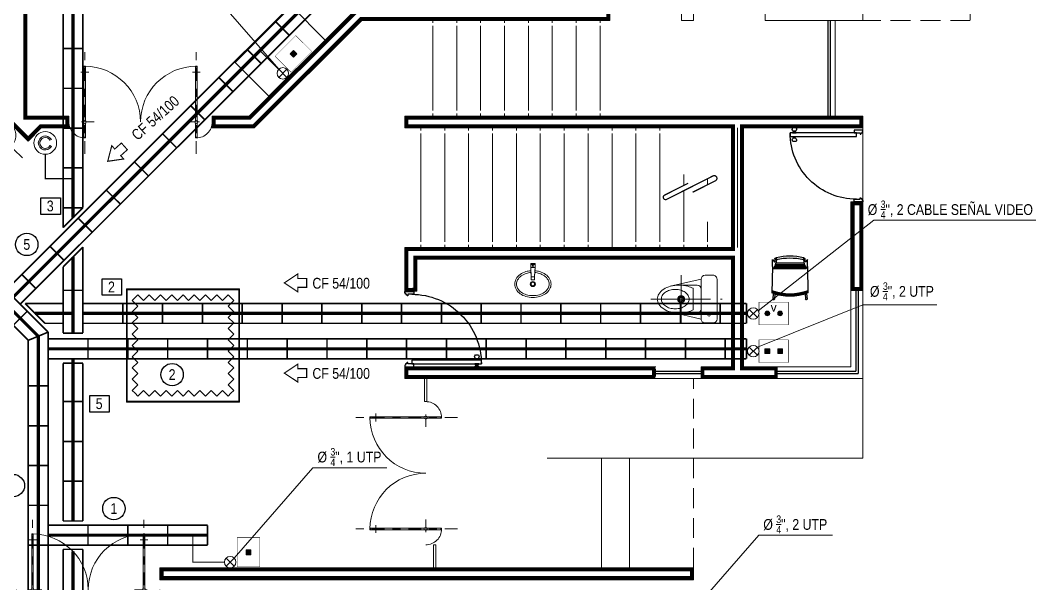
# Model space of a CAD drawing. Header units: millimetres. Extents: x 0 to 99.3, y 0 to 70.2.
# Drawn here: x 24.85 to 37.6, y 27.04 to 34.11 of the extents above; entities that cross this region are included whole.
import ezdxf

# ---------------------------------------------------------------- set-up
doc = ezdxf.new("R2010")
doc.units = ezdxf.units.MM
for name, pattern in [('CENTER', [50.800000000000004, 31.75, -6.35, 6.35, -6.35]), ('CENTER2', [1.125, 0.75, -0.125, 0.125, -0.125]), ('DASHED', [0.75, 0.5, -0.25]), ('DOT2', [0.125, 0, -0.125]), ('HIDDEN', [0.375, 0.25, -0.125])]:
    doc.linetypes.add(name, pattern=pattern)
for name, color, linetype, lineweight in [('ARQUITECTÓNICO', 152, 'Continuous', 0), ('CRISTAL', 4, 'Continuous', 0), ('INST. VOZ Y DATOS', 40, 'Continuous', 0), ('Mobiliario', 25, 'Continuous', 20), ('muebles sanitarios', 84, 'Continuous', 0), ('TEXTOS INST. VOZ Y DATOS', 1, 'Continuous', 0)]:
    doc.layers.add(name, color=color, linetype=linetype, lineweight=lineweight)
for name, color, linetype in [('Muebles', 2, 'Continuous'), ('PUERTAS', 2, 'Continuous'), ('VENTANAS', 3, 'Continuous')]:
    doc.layers.add(name, color=color, linetype=linetype)
doc.styles.add('50', font='arial.ttf', dxfattribs={"height": 0.11})
doc.styles.add('75', font='ARIALN.TTF', dxfattribs={"height": 0.135})

# ---------------------------------------------------------------- blocks, each defined once
blk = doc.blocks.new('gjyti67')
at = {"layer": 'CRISTAL', "color": 8, "linetype": 'CENTER', "ltscale": 0.005}
for p, q in [((148.5714965731248, -45.53365660303581), (148.5714965731237, -45.77141010678614)), ((148.1714967661447, -45.65253335490895), (149.4714963801038, -45.65253335491551))]:
    blk.add_line(p, q, dxfattribs=at)
at = {"layer": 'CRISTAL', "color": 8}
blk.add_line((149.19806077406, -45.60373837810869), (149.1980607740595, -45.70132833171955), dxfattribs=at)
at = {"layer": 'CRISTAL'}
for p, q in [((148.3714965731243, -45.64253336456098), (148.5554860891221, -45.64253336456191)), ((148.3714965731242, -45.66253334525896), (148.555486089122, -45.66253334525985)), ((148.3814965634732, -45.66253334525901), (148.3814965634733, -45.64253336456103)), ((148.5875070571265, -45.64253336456206), (149.2714965731243, -45.64253336456549)), ((148.5875070571264, -45.66253334526002), (149.2714965731242, -45.66253334526348)), ((149.2614965827752, -45.66253334526343), (149.2614965827753, -45.64253336456547))]:
    blk.add_line(p, q, dxfattribs=at)
for points in [[(148.3714965731242, -45.66253334525896), (148.3814965634732, -45.66253334525901), (148.3814965634733, -45.64253336456103), (148.3714965731243, -45.64253336456098)], [(149.2714965731242, -45.66253334526348), (149.2614965827752, -45.66253334526343), (149.2614965827753, -45.64253336456547), (149.2714965731243, -45.64253336456549)]]:
    blk.add_lwpolyline(points, close=True, dxfattribs=at)
blk.add_circle((148.5714965731243, -45.65253335491096), 0.01887684838537466, dxfattribs=at)
for radius, start, end in [(0.6999999999999894, 359.9999999997126, 89.99999999971014), (0.1999999999999953, 179.9999999997126, 269.9999999997134)]:
    blk.add_arc((148.5714965731243, -45.65253335491096), radius, start, end, dxfattribs=at)
blk = doc.blocks.new('jihgouhghg')
at = {"layer": 'PUERTAS'}
for p, q in [((444.5437109651822, 22.01627676881196), (444.4912109651823, 22.01627677439024)), ((444.4912109647838, 22.01252677439015), (444.4912109651823, 22.01627677439024)), ((444.5378930142056, 22.08241890147349), (444.4970289302141, 22.0824189058153)), ((444.535481480385, 22.03646769694399), (444.49944045427, 22.03646770077341)), ((444.5324629710963, 22.02377677000709), (444.502458960862, 22.02377677319498)), ((444.5043417658583, 22.0364677002525), (444.5043417645099, 22.02377677299501)), ((444.5305801687967, 22.03646769746479), (444.5305801674483, 22.02377677020718)), ((444.4912109594713, 21.9625267743902), (444.4912109590729, 21.95877677439012)), ((444.5437109590729, 21.95877676881207), (444.4912109590729, 21.95877677439012)), ((444.5378929940409, 21.89263463738689), (444.4970289100495, 21.89263464172859)), ((444.535481469985, 21.93858584242878), (444.4994404438701, 21.93858584625809)), ((444.5324629633932, 21.9512767700071), (444.5024589531588, 21.9512767731951)), ((444.5043417554584, 21.93858584573741), (444.5043417568068, 21.9512767729949)), ((444.5305801583968, 21.93858584294958), (444.5305801597451, 21.95127677020719))]:
    blk.add_line(p, q, dxfattribs=at)
for points in [[(445.4537567890991, 22.87882240439126), (445.4537567901616, 22.88882240439125), (445.4637567901616, 22.88882240332873), (445.4637567919522, 22.90567453719291), (445.4737567919522, 22.9056745361305), (445.4737567940772, 22.92567453613049), (445.3537567940772, 22.92567454888047), (445.3537567901617, 22.88882241501619), (445.4337567901616, 22.88882240651617), (445.4337567880366, 22.8688224065163), (445.4437567880366, 22.86882240545367, -0.414213562373095)], [(445.4537566928053, 21.97252667211967), (445.4537566917428, 21.96252667211968), (445.4637566917428, 21.96252667105716), (445.4637566899523, 21.94567453719299), (445.4737566899523, 21.94567453613047), (445.4737566878273, 21.92567453613049), (445.3537566878273, 21.92567454888047), (445.3537566917428, 21.96252668274462), (445.4337566917428, 21.96252667424471), (445.4337566938677, 21.9825266742447), (445.4437566938677, 21.98252667318218, 0.414213562373095)]]:
    blk.add_lwpolyline(points, format="xyb", close=True, dxfattribs=at)
for points in [[(445.3837566917427, 21.96252667955719), (444.4574609594713, 21.96252677797611), (444.4574609647839, 22.01252677797606), (445.3837566970553, 22.01252667955725)], [(444.4912109651823, 22.01627677439024), (444.4912109647838, 22.01252677439015), (444.5437109647838, 22.01252676881199), (444.5437109651822, 22.01627676881196)], [(444.4912109590729, 21.95877677439012), (444.4912109594713, 21.9625267743902), (444.5437109594714, 21.96252676881204), (444.5437109590729, 21.95877676881207)]]:
    blk.add_lwpolyline(points, close=True, dxfattribs=at)
for centre, radius, start, end in [((445.3837566917427, 21.96252667955719), 0.9262957322715071, 89.99999391231616, 179.9999939123276), ((444.5174609698759, 22.06045230035932), 0.02999999999999785, 132.927155923717, 233.081109236784), ((444.5174609698759, 22.06045230035932), 0.02999999999999785, 306.9188785878738, 47.07283190093926), ((444.5174609543792, 21.91460124284288), 0.02999999999999785, 126.9188785878738, 227.0728319009392), ((444.5174609543792, 21.91460124284288), 0.02999999999999785, 312.927155923717, 53.08110923678399)]:
    blk.add_arc(centre, radius, start, end, dxfattribs=at)
for centre, major_axis, ratio, start_param, end_param in [((444.4912109659791, 22.02377677439017), (-0.0112479948828348, 1.195243639049787e-09), 0.666785509602156, 1.570796326803308, 3.14159265360552), ((444.5437109582761, 21.95127676881202), (-0.0112479948828348, 1.195049080496987e-09), 0.6667855096117629, 4.712388980381568, 6.283185307169372)]:
    blk.add_ellipse(centre, major_axis=major_axis, ratio=ratio, start_param=start_param, end_param=end_param, dxfattribs=at)
at = {"layer": 'PUERTAS', "extrusion": (0, 0, -1)}
for centre, major_axis, ratio, start_param, end_param in [((444.5437109659791, 22.02377676881201), (-0.0112479948828348, 1.195206684820904e-09), 0.6667855096117629, 4.712388980378469, 6.283185307154379), ((444.491210958276, 21.95127677439007), (-0.01124799488280779, 1.195174250717011e-09), 0.6667855096133642, 1.570796326788197, 3.141592653568909)]:
    blk.add_ellipse(centre, major_axis=major_axis, ratio=ratio, start_param=start_param, end_param=end_param, dxfattribs=at)
blk = doc.blocks.new('FRRGT')
at = {"layer": 'Muebles'}
for p, q in [((1952.040634336983, 1387.544310144189), (1951.996930152476, 1387.594291158003)), ((1952.059105914466, 1387.553530449315), (1952.011966939421, 1387.607439560984)), ((1952.304800554011, 1387.322754465865), (1952.074218306561, 1387.560525058963)), ((1951.761979291568, 1387.256403826417), (1951.708070179899, 1387.303542801462)), ((1951.771199596694, 1387.2748754039), (1951.72121858288, 1387.318579588407)), ((1951.988200775605, 1387.037851355088), (1952.277658385795, 1387.327308965278)), ((1951.992092380674, 1387.03617960696), (1952.279330133922, 1387.323417360209)), ((1951.99877737373, 1387.034704371597), (1952.280805369286, 1387.316732367153)), ((1952.006418302228, 1387.032145014081), (1952.283364726802, 1387.309091438655)), ((1952.015351760312, 1387.028838130517), (1952.286671610366, 1387.300157980572)), ((1952.026173864751, 1387.024359807897), (1952.291149932986, 1387.289335876132)), ((1952.037998567241, 1387.01884402377), (1952.296665717113, 1387.277511173642)), ((1952.057753793317, 1387.008056792711), (1952.307452948172, 1387.257755947566)), ((1952.351212333215, 1387.23175470824), (1952.328198674206, 1387.254768367249)), ((1951.992755275018, 1387.010709186872), (1951.75498468192, 1387.241291434322)), ((1952.083755032643, 1386.964297407668), (1952.060741373634, 1386.987311066677))]:
    blk.add_line(p, q, dxfattribs=at)
for points in [[(1952.366458710512, 1387.261107343887), (1952.323327518311, 1387.265143220713), (1952.351239666395, 1387.205694405585), (1952.332638219064, 1387.22228756971, -0.1067697996425078), (1952.277658385795, 1387.327308965278), (1952.304800554011, 1387.322754465865)], [(1952.054402396996, 1386.94905103037), (1952.050366520169, 1386.992182222572), (1952.109815335298, 1386.964270074488), (1952.093222171173, 1386.982871521819, 0.1067697996425078), (1951.988200775605, 1387.037851355088), (1951.992755275018, 1387.010709186872)]]:
    blk.add_lwpolyline(points, format="xyb", close=True, dxfattribs=at)
for centre, radius, start, end in [((1952.332202568238, 1386.983307172645), 0.6322470779360132, 114.0819847990702, 155.9180152009297), ((1952.332202568238, 1386.983307172645), 0.6289895526653402, 113.9888670000823, 156.0111329999177), ((1952.332202568238, 1386.983307172645), 0.6244176785367329, 113.8564570242932, 156.1435429757068), ((1952.332202568238, 1386.983307172645), 0.6177394361960272, 113.6593398590137, 156.3406601409863), ((1952.332202568238, 1386.983307172645), 0.6056444374644957, 113.2906866780916, 156.7093133219084), ((1952.004448545948, 1387.600865359494), 0.0099873102302405, 41.16695958725601, 221.166959587256), ((1951.714644381389, 1387.311061194935), 0.0099873102302405, 48.83304041275259, 228.833040412744), ((1951.658939883882, 1387.656569857001), 0.8010384689305805, 302.7964797457443, 327.2035202542557), ((1951.693206209938, 1387.622303530945), 0.7788268056189598, 302.3384069820636, 327.6615930179364), ((1952.344150238425, 1387.224692613451), 0.0099873102302405, 209.5287545503254, 247.0030127580904), ((1952.344150238425, 1387.224692613451), 0.0099873102302405, 285.6007738618679, 45), ((1952.090817127432, 1386.971359502458), 0.0099873102302405, 225, 344.3992261381322), ((1952.090817127432, 1386.971359502458), 0.0099873102302405, 22.99698724190974, 60.47124544967456)]:
    blk.add_arc(centre, radius, start, end, dxfattribs=at)
blk = doc.blocks.new('vgff')
at = {"layer": 'muebles sanitarios', "linetype": 'CENTER2'}
for p, q in [((2.504083323336609, 1.164003325449642), (2.505384271350579, 2.061372499862188)), ((2.804657998678856, 1.545439868903586), (2.20465879246893, 1.54641585434706))]:
    blk.add_line(p, q, dxfattribs=at)
at = {"layer": 'muebles sanitarios'}
for p, q in [((2.20514678519072, 1.846415457451926), (2.205309449431223, 1.946415325153424)), ((2.255390715402434, 1.996333926884319), (2.75539005391062, 1.99552060568152)), ((2.80530865564128, 1.945439339710148), (2.805145991400455, 1.84543947200865)), ((2.755064725429651, 1.795520870277983), (2.255065386921466, 1.796334191480796)), ((2.255065386921466, 1.796334191480796), (2.343624962281663, 1.409780620088753)), ((2.630583365541423, 1.795723357204636), (2.379546746809403, 1.796131704554426)), ((2.755064725429651, 1.795520870277983), (2.665248051521228, 1.409257453640606)), ((2.329099486296936, 1.52121340049537), (2.329465480838284, 1.74621310282393)), ((2.640423298301233, 1.695707218832922), (2.369381485568312, 1.696148107522617)), ((2.680135972730739, 1.520642388904704), (2.680501967272122, 1.745642091233549))]:
    blk.add_line(p, q, dxfattribs=at)
blk.add_lwpolyline([(2.369381485568312, 1.696148107522617, 0.05866727188610681), (2.343539756680062, 1.630935374286736, 0.06470464306024211), (2.329099486296936, 1.52121340049537, 0.06470464306022611), (2.34318272390448, 1.411445029094381, 0.07755788278331968), (2.380191281797181, 1.32667567021744, 0.1071739057695346), (2.441648122841066, 1.264548743906559, 0.1449170826805478), (2.504170402852242, 1.245928258520308, 0.1449170826805557), (2.566752929661789, 1.264345242853423, 0.107173905769549), (2.628411561798671, 1.32627190404979, 0.07755788278331982), (2.66569570234741, 1.410920415113054, 0.06470464306022611), (2.680135972730739, 1.520642388904704, 0.06470464306022611), (2.666052735122953, 1.630410760305438, 0.05866727188609464), (2.640423298301233, 1.695707218832922, 0.1071739057695346)], format="xyb", dxfattribs=at)
blk.add_lwpolyline([(2.504821059814414, 1.645927729326957, 0.1345872625567458), (2.460486283213697, 1.633851285738658, 0.1068562226486092), (2.41827793276196, 1.594812123130012, 0.0822193353434656), (2.392216022430386, 1.540501276393528, 0.07054530609723694), (2.382263844421232, 1.471126854832065, 0.07054530609722039), (2.391990275310885, 1.401720423168697, 0.08221933534344), (2.417875359305427, 1.347325077136333, 0.1068562226486059), (2.459956481046724, 1.308148805516211, 0.1345872625567666), (2.504251734972392, 1.295928192371321, 0.1345872625567458), (2.548586511573156, 1.308004635959577, 0.106856222648564), (2.59079486202485, 1.347043798568436, 0.08221933534341383), (2.616856772356623, 1.401354645304721, 0.07054530609721323), (2.626808950365739, 1.470729066866227, 0.07054530609721173), (2.617082519476241, 1.54013549852975, 0.08221933534343843), (2.591197435481579, 1.594530844561916, 0.1068562226485883), (2.549116313740164, 1.633707116181839, 0.1345872625567354)], format="xyb", close=True, dxfattribs=at)
for centre, radius in [((2.305227985012781, 1.896252727062262), 0.015), ((2.504658395573909, 1.545927861625458), 0.045), ((2.504658395573909, 1.545927861625458), 0.035), ((2.504658395573909, 1.545927861625458), 0.025)]:
    blk.add_circle(centre, radius, dxfattribs=at)
for centre, radius, start, end in [((2.255309383282285, 1.946333993033306), 0.05000000000000258, 89.90680021426377, 179.9068002142637), ((2.755308721790588, 1.945520671830536), 0.04999999999999904, 359.9068002142614, 89.90680021426377), ((2.255146719041495, 1.846334125331765), 0.04999999999999193, 179.9068002142613, 269.9068002142638), ((2.379465414689054, 1.746131770703613), 0.05, 89.90680021426377, 179.9068002142637), ((2.630502033421273, 1.745723423353624), 0.05, 359.9068002142638, 89.90680021426377), ((2.755146057549684, 1.845520804128967), 0.05000000000000258, 269.9068002142638, 359.9068002142638)]:
    blk.add_arc(centre, radius, start, end, dxfattribs=at)
blk = doc.blocks.new('ooovvalin')
at = {"layer": 'muebles sanitarios'}
blk.add_line((1440.404505563858, 397.4441547915383), (1440.404505563858, 397.4596162915389), dxfattribs=at)
for points in [[(1440.404505563859, 397.5367710822085, -0.04979963021812207), (1440.343780672868, 397.5482375121043, -0.08305674396602929), (1440.273114709468, 397.5825369433982, -0.1067150065542523), (1440.220799890882, 397.6397669191431, -0.1327552451437295), (1440.2033667245, 397.704268796357, -0.132755245143432), (1440.22079989089, 397.7687706735684, -0.1067150065542174), (1440.273114709477, 397.8260006493074, -0.08305674396632307), (1440.343780672889, 397.8603000805908, -0.07165865881009945), (1440.43156318888, 397.8729457704706, -0.0716586588102088), (1440.519345704869, 397.8603000805855, -0.0830567439660294), (1440.590011668274, 397.8260006492922, -0.1067150065541879), (1440.642326486855, 397.7687706735447, -0.1327552451437294), (1440.659759653238, 397.7042687963297, -0.1327552451434321), (1440.642326486849, 397.6397669191182, -0.1067150065542172), (1440.590011668259, 397.5825369433788, -0.08305674396632329), (1440.519345704847, 397.5482375120942, -0.04987349809387642), (1440.458529495535, 397.5367631207138)], [(1440.406754317815, 397.5593988656961, -0.05003574745448713), (1440.350198481856, 397.5700504815042, -0.08305674396602929), (1440.286281761903, 397.6010740045556, -0.1067150065542523), (1440.24044167259, 397.651220927943, -0.1327552451437295), (1440.226104224501, 397.7042687963556, -0.1327552451439167), (1440.240441672593, 397.7573166647663, -0.1067150065542174), (1440.286281761914, 397.807463588148, -0.08305674396632307), (1440.350198481875, 397.8384871111908, -0.07165865881009945), (1440.431563188878, 397.8502082704707, -0.0716586588102088), (1440.51292789588, 397.8384871111847, -0.0830567439660294), (1440.576844615836, 397.8074635881327, -0.1067150065546346), (1440.622684705148, 397.7573166647452, -0.1327552451437294), (1440.637022153239, 397.7042687963306, -0.1327552451439168), (1440.622684705144, 397.6512209279215, -0.1067150065542172), (1440.576844615824, 397.6010740045395, -0.08305674396632329), (1440.512927895862, 397.5700504814947, -0.05003466895752321), (1440.456373295767, 397.5593989724547)]]:
    blk.add_lwpolyline(points, format="xyb", dxfattribs=at)
for points in [[(1440.450898625063, 397.6141028736011), (1440.450898625066, 397.6528399521572), (1440.41223533172, 397.6528399521629), (1440.412236313869, 397.614231291535), (1440.404505563861, 397.5369237915361), (1440.404505563858, 397.4441547915383), (1440.458620813858, 397.444154791529), (1440.404505563858, 397.4441547915383), (1440.458620813858, 397.444154791529), (1440.458620813859, 397.4982700415356), (1440.458526886099, 397.537863069186), (1440.450898625063, 397.6142312915343)], [(1440.450898625063, 397.6142312915343), (1440.41223631387, 397.6142312915366), (1440.404505563858, 397.498270041535), (1440.458620813859, 397.4982700415356), (1440.450898625063, 397.6141028736011)], [(1440.404505563858, 397.4596162915389), (1440.458620813858, 397.4596162915316)]]:
    blk.add_lwpolyline(points, dxfattribs=at)
for centre, radius in [((1440.431563188871, 397.704268796344), 0.0316730776955654), ((1440.431563188871, 397.704268796344), 0.02269066837607839), ((1440.431563188856, 397.4750777915322), 0.006683690896405838), ((1440.431563188856, 397.4750777915322), 0.00401743810655508)]:
    blk.add_circle(centre, radius, dxfattribs=at)

msp = doc.modelspace()

# ---------------------------------------------------------------- hatches: boundary and pattern name
at = {"layer": 'INST. VOZ Y DATOS'}
for points in [[(28.23653211965711, 33.69251219080274), (28.27917138066505, 33.64987292979458), (28.32181064167298, 33.69251219080252), (28.27917138066505, 33.73515145181068)], [(34.19804306554715, 29.98703438289544), (34.19804306554715, 29.92673336168832), (34.25834408675428, 29.92673336168832), (34.25834408675428, 29.98703438289544)], [(34.41908745446699, 29.98703438289544), (34.41908745446699, 29.92673336168832), (34.35878643325987, 29.92673336168832), (34.35878643325987, 29.98703438289544)], [(27.68480271765975, 27.4602421431191), (27.74510373886687, 27.4602421431191), (27.74510373886687, 27.39994112191198), (27.68480271765975, 27.39994112191198)]]:
    msp.add_hatch(color=256, dxfattribs=at).paths.add_polyline_path(points)
h = msp.add_hatch(color=104, dxfattribs=at)
edge = h.paths.add_edge_path()
edge.add_line((25.23956798298332, 32.52977856175426), (25.22224747490782, 32.53977856175402))
edge.add_arc((25.16356486896802, 32.57365898009016), 0.06776083667220231, 29.999999999870397, 329.9999999999631, ccw=False)
edge.add_line((25.22224747490782, 32.60753939842607), (25.23956798298332, 32.61753939842583))
edge.add_arc((25.16356486896848, 32.57365898009016), 0.08776083667141281, 29.99999999997642, 329.999999999895)
h = msp.add_hatch(color=20, dxfattribs=at)
edge = h.paths.add_edge_path()
edge.add_arc((34.22819357556864, 30.43190959534513), 0.03015051071997732, 0, 360)
h = msp.add_hatch(color=20, dxfattribs=at)
edge = h.paths.add_edge_path()
edge.add_arc((34.3889369444455, 30.43190959534513), 0.03015051071997732, 0, 360)

# ---------------------------------------------------------------- linework, layer by layer
at = {"layer": 'ARQUITECTÓNICO'}
for p, q in [((33.92856060833992, 32.91201509549319), (29.67856060784243, 32.91201974882438)), ((29.67856060784243, 32.91201974882438), (29.67856060784243, 32.76201974882429)), ((29.67856060784243, 32.76201974882429), (33.77856060833938, 32.76201974882429)), ((33.77856060833938, 32.76201974882429), (33.77856060833938, 31.41201974882438)), ((33.77870491752356, 32.76201318298149), (33.77870491752356, 31.26203059871796)), ((33.85370491752383, 32.76201318298149), (33.85370491752383, 31.26203059871796)), ((35.42864477171042, 31.8331947229517), (35.27855507046979, 31.83319472295193)), ((35.27850813209989, 31.66201860792808), (35.27850813209943, 31.46201860792803)), ((35.42858908730022, 31.46201860792826), (35.42859783334052, 31.66201860792808)), ((33.77870491752356, 31.26203059871796), (29.67856060883742, 31.26203059871796)), ((30.27870491752356, 31.11202403287507), (33.77869048754474, 31.11202403287507)), ((33.77869048754474, 31.11202403287507), (33.77856060833938, 29.76202403287493)), ((35.27856060833938, 30.71865074868128), (35.42860905562839, 30.71864418703262))]:
    msp.add_line(p, q, dxfattribs=at)
for points in [[(24.22704208369532, 33.31808576600315), (24.94777221067534, 32.59735563902291), (25.11243632047763, 32.76201974882497), (25.4594322132848, 32.76201974882315), (25.4594322132848, 32.91201974882324), (24.93310810087314, 32.91201974882324), (24.93310810087269, 39.98101364980039), (25.33310810087323, 39.98101364980039), (25.33310810087323, 40.13101364980025), (24.93310810087269, 40.13101364980048), (24.93310810087269, 43.27015942227126), (26.57856061605298, 43.27015942227126), (26.57856061605298, 43.42015942227135), (24.19403166909115, 43.42015942227135)], [(29.67856060784243, 34.26201965224868), (29.67856061605244, 39.98101364979971), (29.2785606160528, 39.98101364979971), (29.2785606160528, 40.13101364980025), (29.2785606160528, 40.13101364980025), (29.8285606122522, 40.13101364980025), (29.82856060976292, 37.74403991406325), (30.25363279431213, 37.74403991406325), (30.25363279431213, 37.59403991406339), (29.8285606096083, 37.59403991406339), (29.82856060784206, 34.26201965537939), (32.2527901210774, 34.26201965207952), (32.2527901210774, 34.11201965207965), (29.82856060784206, 34.11201965224859), (29.67856060784152, 34.11201965224859), (29.13575622912049, 34.11201965224859), (27.78575632569618, 32.76201974882451), (27.25943221328498, 32.76201974882429), (27.25943221328498, 32.91201974882438), (27.72362429134, 32.91201974882438), (29.07362419476476, 34.26201965224868), (29.67856060784243, 34.26201965224868)], [(30.02870529359416, 34.04405382068035), (30.02870393702824, 32.97998467042066)], [(30.02870538024308, 34.11201965224859), (30.02870534204203, 34.08205535060597)], [(30.3287052935907, 34.0440507608198), (30.32870393703206, 32.97998773028144)], [(30.32870538024281, 34.11201965224859), (30.32870534204221, 34.08205535060597)], [(30.62870529358634, 34.04404770095903), (30.62870393703588, 32.97999079014221)], [(30.62870538024299, 34.11201965224859), (30.62870534204194, 34.08205535060597)], [(30.92870529358288, 34.04404464109825), (30.9287039370397, 32.97999385000298)], [(30.92870538024317, 34.11201965224859), (30.92870534204212, 34.08205535060597)], [(31.22870529357897, 34.04404158123748), (31.22870393704352, 32.97999690986376)], [(31.22870538024335, 34.11201965224859), (31.22870534204185, 34.08205535060597)], [(31.52870529357506, 34.04403852137671), (31.52870393704779, 32.97999996972453)], [(31.52870538024308, 34.11201965224859), (31.52870534204203, 34.08205535060597)], [(31.82870529357069, 34.04403546151593), (31.82870393705207, 32.9800030295853)], [(31.82870538024281, 34.11201965224859), (31.82870534204221, 34.08205535060597)], [(32.12870529356724, 34.04403240165539), (32.12870393705589, 32.98000608944585)], [(32.12870538024299, 34.11201965224859), (32.12870534204239, 34.08205535060597)], [(35.07856060833956, 34.11201965224882), (35.07856060833956, 32.91201318298158)], [(30.02870388858037, 32.94198314050914), (30.02870385037977, 32.91201883886652)], [(30.32870388858055, 32.94198314050914), (30.32870385037995, 32.91201883886652)], [(30.62870388858073, 32.94198314050914), (30.62870385037968, 32.91201883886674)], [(30.92870388858091, 32.94198314050914), (30.92870385037941, 32.91201883886674)], [(31.22870388858064, 32.94198314050914), (31.22870385037959, 32.91201883886697)], [(31.52870388858037, 32.94198314050914), (31.52870385037977, 32.91201883886697)], [(31.82870388858055, 32.94198314050914), (31.82870385037995, 32.9120188388672)], [(32.12870388858073, 32.94198314050914), (32.12870385037922, 32.91201845640148)], [(33.77870338764069, 32.91200852958559), (33.77865244128452, 32.91200852965062)], [(35.42864593660988, 32.76201974882451), (35.42865249585202, 32.91201318298135), (33.92850813209998, 32.91201509549342)], [(29.87870491752346, 32.76201318298149), (29.87870491752346, 32.73204888135274)], [(29.87870491752346, 32.69401675281892), (29.87870491752346, 31.32999537118144)], [(30.17870491752319, 32.76201318298149), (30.17870491752319, 32.73204888135274)], [(30.17870491752319, 32.69402032265657), (30.17870491752319, 31.32999818808639)], [(30.47870491752337, 32.76201318298149), (30.47870491752337, 32.73204888135274)], [(30.47870491752337, 32.69402389249399), (30.47870491752337, 31.33000100499157)], [(30.77870491752356, 32.76201318298149), (30.77870491752356, 32.73204888135274)], [(30.77870491752356, 32.69402746233163), (30.77870491752356, 31.33000382189653)], [(31.07870491752328, 32.76201318298149), (31.07870491752328, 32.73204888135274)], [(31.07870491752328, 32.69401675281892), (31.07870491752328, 31.33000663880148)], [(31.37870491752301, 32.76201318298149), (31.37870491752301, 32.73204888135274)], [(31.37870491752301, 32.69402032265657), (31.37870491752301, 31.33000945570643)], [(31.67870491752319, 32.76201318298149), (31.67870491752319, 32.73204888135274)], [(31.67870491752319, 32.69402389249399), (31.67870491752319, 31.33001227261138)], [(31.97870491752337, 32.76201318298149), (31.97870491752337, 32.73204888135274)], [(31.97870491752337, 32.69402746233163), (31.97870491752337, 31.33001508951634)], [(32.2787049175231, 32.76201318298149), (32.2787049175231, 32.73204888135274)], [(32.2787049175231, 32.69403103216905), (32.2787049175231, 31.29199490034625)], [(32.57870491752283, 32.76201318298149), (32.57870491752283, 32.73204888135274)], [(32.57870491752283, 32.6940346020067), (32.57870491752283, 31.33002072332624)], [(32.87870491752346, 32.76201318298149), (32.87870491752346, 32.73204888135274)], [(32.87870491752346, 32.69403817184411), (32.87870491752346, 31.3300235402312)], [(33.92856060833992, 29.76202403287493), (33.92856060833992, 31.11201974882442), (33.92856060833992, 32.76201974882451), (35.42864593660988, 32.76201974882451)], [(35.42864388894168, 32.71519472295154), (35.4286446760857, 32.73319472295179)], [(35.42865779862086, 31.83319472295307), (35.42865779862086, 32.76201974882451)], [(33.17870491752319, 32.17583929116063), (33.17870491752319, 32.03956117962957)], [(33.47870491752337, 32.12488796534126), (33.47870491752337, 32.04868335061269)], [(33.17870491752319, 31.97302965956305), (33.17870491752319, 31.33002635713615)], [(35.42865779514568, 31.83319472295307), (35.27856060833983, 31.83319472295307)], [(35.27856060833983, 31.66201860792808), (35.27856060833983, 31.83319472295307)], [(35.42865779514568, 31.83319472295307), (35.42856066290869, 29.61202403287484)], [(35.27856060833983, 31.66201860792808), (35.27856060833938, 29.76202403287493), (33.92856060833992, 29.76202403287493)], [(33.47870491752337, 31.58318155315533), (33.47870491752337, 31.3300291740411)], [(35.27850813209943, 31.46201860792803), (35.27850813209989, 31.06201860792817)], [(35.4286153254202, 31.46201860792826), (35.42859783334052, 31.06201860792817)], [(29.67856060883742, 31.26203059871796), (29.67856060883787, 30.71202403287498), (29.82856060883796, 30.71202403287498), (29.82856060883796, 31.11203059871787), (33.77856060833938, 31.11203059871787)], [(29.87870491752346, 31.29202403287491), (29.87870491752346, 31.26202403287493)], [(30.17870491752319, 31.29202403287491), (30.17870491752319, 31.26202403287493)], [(30.47870491752337, 31.29202403287491), (30.47870491752337, 31.26202403287516)], [(30.77870491752356, 31.29202403287491), (30.77870491752356, 31.26202403287493)], [(31.07870491752328, 31.29202403287491), (31.07870491752328, 31.26202403287493)], [(31.37870491752301, 31.29202403287491), (31.37870491752301, 31.26202403287493)], [(31.67870491752319, 31.29202403287491), (31.67870491752319, 31.26202403287516)], [(31.97870491752337, 31.29202403287491), (31.97870491752337, 31.26202403287493)], [(32.2787049175231, 31.29202403287491), (32.2787049175231, 31.26202403287493)], [(32.57870491752283, 31.29202403287491), (32.57870491752283, 31.26202403287516)], [(32.87870491752346, 31.29202403287491), (32.87870491752346, 31.26202403287493)], [(33.17870491752319, 31.29202403287491), (33.17870491752319, 31.26202403287493)], [(33.47870491752337, 31.29202403287491), (33.47870491752337, 31.26202403287493)], [(35.27850813209943, 30.86201860792812), (35.27850813210034, 30.46201860792803)], [(26.32697932433939, 30.5238291325818), (26.25626864622109, 30.59453981070055), (26.29162398528069, 30.6298951497597)], [(26.3976900024586, 30.59453981070055), (26.32697932433939, 30.66525048881908), (26.29162398528069, 30.6298951497597)], [(26.53911135869566, 30.59453981070055), (26.46840068057691, 30.66525048881908), (26.3976900024586, 30.59453981070055)], [(26.68053271493272, 30.59453981070055), (26.60982203681442, 30.66525048881908), (26.53911135869566, 30.59453981070055)], [(26.82195407117024, 30.59453981070055), (26.75124339305194, 30.66525048881908), (26.68053271493272, 30.59453981070055)], [(26.96337542740775, 30.59453981070055), (26.89266474928854, 30.66525048881908), (26.82195407117024, 30.59453981070055)], [(27.10479678364482, 30.59453981070055), (27.03408610552606, 30.66525048881908), (26.96337542740775, 30.59453981070055)], [(27.24621813988188, 30.59453981070055), (27.17550746176357, 30.66525048881908), (27.10479678364482, 30.59453981070055)], [(27.38763949611939, 30.59453981070055), (27.31692881800109, 30.66525048881908), (27.24621813988188, 30.59453981070055)], [(27.4937055132973, 30.6298951497597), (27.45835017423769, 30.66525048881908), (27.38763949611939, 30.59453981070055)], [(27.45835017423769, 30.5238291325818), (27.52906085235691, 30.59453981070055), (27.4937055132973, 30.6298951497597)], [(26.32697932433939, 30.38240777634451), (26.25626864622109, 30.45311845446327), (26.32697932433939, 30.5238291325818)], [(27.45835017423769, 30.38240777634451), (27.52906085235691, 30.45311845446327), (27.45835017423769, 30.5238291325818)], [(26.32697932433939, 30.24098642010722), (26.25626864622109, 30.31169709822598), (26.32697932433939, 30.38240777634451)], [(27.45835017423769, 30.24098642010722), (27.52906085235691, 30.31169709822598), (27.45835017423769, 30.38240777634451)], [(26.32697932433939, 30.09956506386993), (26.25626864622109, 30.17027574198869), (26.32697932433939, 30.24098642010722)], [(27.45835017423769, 30.09956506386993), (27.52906085235691, 30.17027574198869), (27.45835017423769, 30.24098642010722)], [(26.32697932433939, 29.95814370763264), (26.25626864622109, 30.0288543857514), (26.32697932433939, 30.09956506386993)], [(27.45835017423769, 29.95814370763264), (27.52906085235691, 30.0288543857514), (27.45835017423769, 30.09956506386993)], [(26.32697932433939, 29.81672235139536), (26.25626864622109, 29.88743302951411), (26.32697932433939, 29.95814370763264)], [(27.45835017423769, 29.81672235139536), (27.52906085235691, 29.88743302951411), (27.45835017423769, 29.95814370763264)], [(26.32697932433939, 29.67530099515807), (26.25626864622109, 29.74601167327683), (26.32697932433939, 29.81672235139536)], [(27.45835017423769, 29.67530099515807), (27.52906085235691, 29.74601167327683), (27.45835017423769, 29.81672235139536)], [(29.67856060883742, 29.76202403287493), (29.67856060883742, 29.61202403287484), (30.07881111855795, 29.61202403287484)], [(32.82732783313031, 29.76202403287493), (29.67856060883742, 29.76202403287493)], [(32.82424021024826, 29.73702403287484), (32.82424021024826, 29.63702403287493)], [(33.77856060833938, 29.76202403287493), (33.39674329060972, 29.76202403287493), (33.39674329060972, 29.61202403287484)], [(33.39849243657818, 29.73702403287484), (33.39849243657818, 29.63702403287493)], [(33.92856060833992, 29.76202403287493), (35.27856060833938, 29.76202403287493)], [(34.35392159427965, 29.76202403287493), (34.35392159427965, 29.61202403287484)], [(26.32697932433939, 29.53387963892078), (26.25626864622109, 29.60459031703954), (26.32697932433939, 29.67530099515807)], [(27.45835017423769, 29.53387963892078), (27.52906085235691, 29.60459031703954), (27.45835017423769, 29.67530099515807)], [(35.42856066290869, 29.61202403287484), (29.67856060883742, 29.61202403287484)], [(35.42856066290869, 29.61202403287484), (35.42856066290869, 28.61202403287507)], [(26.29162398528069, 29.42781362174287), (26.25626864622109, 29.46316896080225), (26.32697932433939, 29.53387963892078)], [(26.3976900024586, 29.46316896080225), (26.32697932433939, 29.39245828268349), (26.29162398528069, 29.42781362174287)], [(26.53911135869566, 29.46316896080225), (26.46840068057691, 29.39245828268349), (26.3976900024586, 29.46316896080225)], [(26.68053271493272, 29.46316896080225), (26.60982203681442, 29.39245828268349), (26.53911135869566, 29.46316896080225)], [(26.82195407117024, 29.46316896080225), (26.75124339305194, 29.39245828268349), (26.68053271493272, 29.46316896080225)], [(26.96337542740775, 29.46316896080225), (26.89266474928854, 29.39245828268349), (26.82195407117024, 29.46316896080225)], [(27.10479678364482, 29.46316896080225), (27.03408610552606, 29.39245828268349), (26.96337542740775, 29.46316896080225)], [(27.24621813988188, 29.46316896080225), (27.17550746176357, 29.39245828268349), (27.10479678364482, 29.46316896080225)], [(27.38763949611939, 29.46316896080225), (27.31692881800109, 29.39245828268349), (27.24621813988188, 29.46316896080225)], [(27.4937055132973, 29.42781362174287), (27.45835017423769, 29.39245828268349), (27.38763949611939, 29.46316896080225)], [(27.4937055132973, 29.42781362174287), (27.52906085235691, 29.46316896080225), (27.45835017423769, 29.53387963892078)], [(31.46400820045574, 28.61202403287507), (35.42856066290869, 28.61202403287507)], [(32.14794207842624, 28.61202403287507), (32.14794003456018, 27.23543674178495)], [(32.49794252463698, 28.61202403287507), (32.49794003456054, 27.23543674178495)]]:
    msp.add_lwpolyline(points, dxfattribs=at)
at = {"layer": 'ARQUITECTÓNICO', "const_width": 0.04}
for points in [[(24.26239742275402, 33.31808576600292), (24.94777221067534, 32.63271097808206), (25.10208098141857, 32.78701974882506), (25.43443221328471, 32.78701974882324), (25.43443221328471, 32.88701974882338), (24.90810810087305, 32.88701974882338), (24.90810810087305, 40.00601364980048), (25.30810810087269, 40.00601364980025), (25.30810810087269, 40.10601364980039), (24.90810810087305, 40.10601364980039), (24.90810810087305, 43.29515942227135), (26.55356061605244, 43.29515942227135), (26.55356061605244, 43.39515942227126), (24.21903166909078, 43.39515942227126)], [(29.70356061605298, 34.23701965224859), (29.70356061605298, 40.00601364979957), (29.30356061605244, 40.00601364979957), (29.30356061605335, 40.10601364980039), (29.80356061222665, 40.10601364980039), (29.80356060973691, 37.71903991406339), (30.22863279431249, 37.71903991406339), (30.22863279431249, 37.61903991406325), (29.8035606096214, 37.61903991406325), (29.80356060782879, 34.23701965541341), (32.22779012107731, 34.23701965211353), (32.22779012107731, 34.13701965208134), (29.82856060784388, 34.13701965224845), (29.67856060784152, 34.13701965224845), (29.12540089006097, 34.13701965224845), (27.77540098663712, 32.7870197488246), (27.28443221328462, 32.78701974882415), (27.28443221328462, 32.88701974882429), (27.73397963039952, 32.88701974882429), (29.08397953382382, 34.23701965224859), (29.70356060765016, 34.23701965224859)], [(33.92850810472783, 32.88701509555085), (29.70356060784206, 32.88701972145191), (29.70356060784206, 32.78701974882438), (33.80356060833992, 32.78701974882438), (33.80356060833992, 31.23703059871787), (29.70356060883751, 31.23703059871787), (29.70356060883887, 30.73133012610333), (29.80356060883787, 30.73132575308341), (29.80356060883742, 31.13703059871796), (33.80356060833992, 31.13703059871796), (33.80356060833992, 29.73702403287484), (33.39849243657818, 29.73702403287484)], [(35.40364616212219, 32.76717720913257), (35.40365140257518, 32.88701321485496), (33.92856057646759, 32.88701509542648)], [(33.90356060833938, 29.73702403287484), (33.90356060833938, 31.11201974882442), (33.90356060833938, 32.78701974882438), (35.40364702984107, 32.7870197488246)], [(29.70356060883796, 29.75705050615124), (29.70356060883796, 29.63702403287493), (30.07881111855795, 29.63702403287471)], [(31.89799141150797, 29.73702403287484), (29.70356060883796, 29.73702403287484)], [(32.82424021024826, 29.73702403287484), (31.44032352522345, 29.73702403287484)], [(32.78124924434587, 29.63702403287493), (32.80138011426016, 29.63702403287493), (32.80138536713048, 29.75714401448295)], [(33.39783840808695, 29.63702403287493), (33.41796927800124, 29.63702403287493), (33.41797453087156, 29.75714401448295)], [(34.35392159427965, 29.73702403287507), (33.8836770943758, 29.73702403287484)], [(34.31567613743709, 29.63702403287493), (34.33580700735138, 29.63702403287493), (34.3358122602217, 29.75714401448295)], [(29.70356060883796, 29.63702403287493), (32.82424021024826, 29.63702403287493)], [(33.39849243657818, 29.63702403287493), (34.35392159427965, 29.63702403287493)]]:
    msp.add_lwpolyline(points, dxfattribs=at)
at = {"layer": 'ARQUITECTÓNICO'}
for points in [[(33.30279010665026, 34.11201965207965), (33.30279011154607, 37.74403991430063), (33.30279011154607, 37.74403991349163), (31.85363279431249, 37.74403991406325), (31.85363279431249, 37.59403991406339), (33.15279012035671, 37.59403991389422), (33.15279012035717, 34.11201965207965)], [(35.42870497209196, 37.74403991323015), (35.27870497209233, 37.74403991325471), (35.27870497209233, 37.59403991325462), (35.27870497209233, 36.29403991325466), (34.67870497209196, 36.29403991325466), (34.67870497209196, 36.14403991325457), (35.27870497209233, 36.14403991325435), (35.27870497209233, 34.26201965224868), (34.20279010336208, 34.26201955650026), (34.20279010336208, 34.11201955650017), (35.42870497209196, 34.11201965224905)], [(26.18162398528011, 30.73989514975983), (27.60370551329743, 30.73989514975983), (27.60370551329743, 29.31781362174297), (26.18162398528011, 29.31781362174297)], [(26.19162398528033, 30.72989514975984), (27.59370551329766, 30.72989514975984), (27.59370551329766, 29.32781362174273), (26.19162398528033, 29.32781362174273)], [(26.60279011567854, 27.23543119360488), (26.60279011567854, 27.08543147423507), (33.30279011567973, 27.08543699067286), (33.30279011567973, 27.23543699067295)]]:
    msp.add_lwpolyline(points, close=True, dxfattribs=at)
at = {"layer": 'ARQUITECTÓNICO', "linetype": 'HIDDEN'}
for points in [[(35.42870497209196, 37.74403991406325), (36.77712457327425, 37.74403991406325), (36.77712457327425, 34.11201965224882), (35.42870497209196, 34.11201965224882)], [(33.30279011567973, 27.23543699067295), (33.30279011567973, 29.61202403287484)]]:
    msp.add_lwpolyline(points, dxfattribs=at)
at = {"layer": 'ARQUITECTÓNICO', "lineweight": 0}
msp.add_lwpolyline([(32.44238633404075, 33.63045564495587, 0, 0, 0), (33.23361768105724, 32.06735771041554, 0.01575, 0.01575, 0), (32.93827320765058, 31.91785600590697, 0.01575, 0.01575, 0.9999999999999999), (32.96508183882315, 31.86489486354094, 0.01575, 0.01575, 0), (33.54643002405692, 32.15917003179766, 0.01575, 0.01575, -0.9999999999999999), (33.57713639312669, 32.09850880768067, 0.01575, 0.01575, 0), (33.29113268129959, 31.95373534393275, 0, 0, 0), (34.07846629041887, 30.39833749114337, 0, 0, 0)], format="xyseb", dxfattribs=at)
at = {"layer": 'ARQUITECTÓNICO', "const_width": 0.04}
for points in [[(35.30356060833992, 31.80819472295184), (35.40360905585794, 31.80819472295184), (35.40360905585794, 30.74364943602745), (35.30356060833992, 30.74364943602745)], [(26.62779011567864, 27.2104312149113), (26.62779011567864, 27.11043149451871), (33.27779011568009, 27.11043697038917), (33.27779011568009, 27.21043696936636)]]:
    msp.add_lwpolyline(points, close=True, dxfattribs=at)
at = {"layer": 'CRISTAL'}
for points in [[(29.92466324447378, 29.61202403287484), (29.92466324447378, 29.32372922244076), (29.95466324447398, 29.32372922244076), (29.95465681639007, 29.61202403287484)], [(30.03795063804637, 27.23543420646297), (30.03795063804637, 27.52372922244081), (30.06795063804657, 27.52372922244081), (30.06794420995857, 27.235434232025)]]:
    msp.add_lwpolyline(points, dxfattribs=at)
at = {"layer": 'INST. VOZ Y DATOS', "color": 20, "const_width": 0.02}
for points in [[(25.38642637731164, 31.50957522439603), (25.38642637731164, 39.7595752243958)], [(25.63642637731164, 31.7595752243958), (25.63642637731164, 39.7595752243958)], [(25.63642637731164, 33.7595752243958), (25.38642637731164, 33.7595752243958)], [(25.63642637731164, 33.2595752243958), (25.38642637731164, 33.2595752243958)], [(25.63642637731164, 32.7595752243958), (25.38642637731164, 32.7595752243958)], [(25.63642637731164, 32.2595752243958), (25.38642637731164, 32.2595752243958)], [(25.38642637731164, 31.50957522439603), (25.63642637731164, 31.7595752243958)], [(25.63642637731164, 31.7595752243958), (25.38642637731164, 31.7595752243958)], [(25.38642637731164, 31.01460047756518), (25.63642637731164, 31.26460047756518)], [(25.63642637731164, 30.18453434673779), (25.63642637731164, 31.26460047756518)], [(25.38642637731164, 30.18453434673779), (25.38642637731164, 31.01460047756518)], [(25.63642637731164, 30.7215855131044), (25.38642637731164, 30.7215855131044)], [(25.38642637731164, 30.556909595462), (24.91111740400947, 30.556909595462)], [(24.91111740400947, 30.556909595462), (25.16111740400902, 30.306909595462)], [(25.63642637731164, 30.556909595462), (33.96623886656698, 30.556909595462)], [(26.13642637731164, 30.556909595462), (26.13642637731164, 30.306909595462)], [(26.63642637731164, 30.556909595462), (26.63642637731164, 30.306909595462)], [(27.13642637731164, 30.556909595462), (27.13642637731164, 30.306909595462)], [(27.63642637731164, 30.556909595462), (27.63642637731164, 30.306909595462)], [(28.13642637731164, 30.556909595462), (28.13642637731164, 30.306909595462)], [(28.63642637731164, 30.556909595462), (28.63642637731164, 30.306909595462)], [(29.13642637731164, 30.556909595462), (29.13642637731164, 30.306909595462)], [(29.63642637731164, 30.556909595462), (29.63642637731164, 30.306909595462)], [(30.13642637731164, 30.556909595462), (30.13642637731164, 30.306909595462)], [(30.63642637731164, 30.556909595462), (30.63642637731164, 30.306909595462)], [(31.13642637731164, 30.556909595462), (31.13642637731164, 30.306909595462)], [(31.63642637731164, 30.556909595462), (31.63642637731164, 30.306909595462)], [(32.13642637731164, 30.556909595462), (32.13642637731164, 30.306909595462)], [(32.63642637731164, 30.556909595462), (32.63642637731164, 30.306909595462)], [(33.13642637731164, 30.556909595462), (33.13642637731164, 30.306909595462)], [(33.63642637731164, 30.556909595462), (33.63642637731164, 30.306909595462)], [(33.96623886656698, 30.556909595462), (33.96623886656698, 30.306909595462)], [(25.38642637731164, 30.306909595462), (25.16111740400902, 30.306909595462)], [(25.63642637731164, 30.306909595462), (33.96623886656698, 30.306909595462)], [(25.63642637731164, 30.18453434673779), (25.38642637731164, 30.18453434673779)], [(25.38642637731164, 27.82385620665514), (25.38642637731164, 29.80618537172677)], [(25.63642637731164, 29.80618537172677), (25.38642637731164, 29.80618537172677)], [(25.63642637731164, 27.82385620665514), (25.63642637731164, 29.80618537172677)], [(25.63642637731164, 29.32385620665514), (25.38642637731164, 29.32385620665514)], [(25.63642637731164, 28.82385620665514), (25.38642637731164, 28.82385620665514)], [(25.63642637731164, 28.32385620665514), (25.38642637731164, 28.32385620665514)], [(25.63642637731164, 27.82385620665514), (25.38642637731164, 27.82385620665514)], [(25.38642637731164, 26.39485686942385), (25.38642637731164, 27.46719303731061)], [(25.63642637731164, 27.46719303731061), (25.38642637731164, 27.46719303731061)], [(25.63642637731164, 26.39485686942385), (25.63642637731164, 27.46719303731061)]]:
    msp.add_lwpolyline(points, dxfattribs=at)
at = {"layer": 'INST. VOZ Y DATOS', "color": 104, "linetype": 'DOT2', "ltscale": 0.5, "const_width": 0.04}
for points in [[(25.51142637731118, 31.63457522439535), (25.51142637731118, 39.63457522439535)], [(25.51142637731118, 30.18453434673779), (25.51142637731118, 31.13960047756473)], [(25.51142637731118, 30.43190959546155), (25.03611740400947, 30.43190959546155)], [(25.63642637731164, 30.43190959546155), (33.96623886656698, 30.43190959546155)], [(25.51142637731118, 27.82385620665514), (25.51142637731118, 29.86243240277736)], [(25.51142637731118, 26.39485686942385), (25.51142637731118, 27.44135806561098)]]:
    msp.add_lwpolyline(points, dxfattribs=at)
at = {"layer": 'INST. VOZ Y DATOS', "const_width": 0.02}
for points in [[(24.67243907619331, 30.72487724515918), (28.63850813381305, 34.69094630277777)], [(24.84921577148998, 30.54810054986251), (28.88850813381305, 34.58739291218444)], [(28.22726281667656, 33.92614759504863), (28.05048612137989, 34.1029242903453)], [(27.87370942608322, 33.5725942044553), (27.69693273078656, 33.74937089975197)], [(27.52015603548989, 33.21904081386197), (27.34337934019322, 33.39581750915863)], [(27.16660264489656, 32.86548742326863), (26.98982594959989, 33.0422641185653)], [(26.81304925430322, 32.5119340326753), (26.63627255900656, 32.68871072797197)], [(26.45949586370989, 32.15838064208197), (26.28271916841322, 32.33515733737863)], [(26.10594247311656, 31.80482725148863), (25.92916577781989, 31.9816039467853)], [(25.75238908252322, 31.4512738608953), (25.57561238722656, 31.62805055619197)], [(25.39883569192989, 31.09772047030197), (25.22205899663322, 31.27449716559863)], [(24.32152212148549, 31.075794199867), (25.20013272619781, 30.19718359515468)], [(25.04528230133656, 30.74416707970863), (24.86850560603989, 30.9209437750053)], [(24.21796873089215, 30.825794199867), (24.95013272619781, 30.09363020456135)], [(24.76082742384142, 30.28293550691751), (24.93760411913854, 30.45971220221418)], [(24.95013272619781, 30.09363020456135), (25.20013272619781, 30.19718359515468)], [(24.95013272619781, 19.02029034743987), (24.95013272619781, 30.09363020456135)], [(25.20013272619781, 19.02029034743987), (25.20013272619781, 30.19718359515468)], [(33.96623886656698, 30.11243240277736), (25.20013272619781, 30.11243240277736)], [(25.70013272619781, 30.11243240277736), (25.70013272619781, 29.86243240277736)], [(26.20013272619781, 30.11243240277736), (26.20013272619781, 29.86243240277736)], [(26.70013272619781, 30.11243240277736), (26.70013272619781, 29.86243240277736)], [(27.20013272619781, 30.11243240277736), (27.20013272619781, 29.86243240277736)], [(27.70013272619781, 30.11243240277736), (27.70013272619781, 29.86243240277736)], [(28.20013272619781, 30.11243240277736), (28.20013272619781, 29.86243240277736)], [(28.70013272619781, 30.11243240277736), (28.70013272619781, 29.86243240277736)], [(29.20013272619781, 30.11243240277736), (29.20013272619781, 29.86243240277736)], [(29.70013272619781, 30.11243240277736), (29.70013272619781, 29.86243240277736)], [(30.20013272619781, 30.11243240277736), (30.20013272619781, 29.86243240277736)], [(30.70013272619781, 30.11243240277736), (30.70013272619781, 29.86243240277736)], [(31.20013272619781, 30.11243240277736), (31.20013272619781, 29.86243240277736)], [(31.70013272619781, 30.11243240277736), (31.70013272619781, 29.86243240277736)], [(32.20013272619781, 30.11243240277736), (32.20013272619781, 29.86243240277736)], [(32.70013272619781, 30.11243240277736), (32.70013272619781, 29.86243240277736)], [(33.20013272619781, 30.11243240277736), (33.20013272619781, 29.86243240277736)], [(33.70013272619781, 30.11243240277736), (33.70013272619781, 29.86243240277736)], [(33.96623886656698, 30.11243240277736), (33.96623886656698, 29.86243240277736)], [(33.96623886656698, 29.86243240277736), (25.20013272619781, 29.86243240277736)], [(25.20013272619781, 29.52029034743987), (24.95013272619781, 29.52029034743987)], [(25.20013272619781, 29.02029034743987), (24.95013272619781, 29.02029034743987)], [(25.20013272619781, 28.52029034743987), (24.95013272619781, 28.52029034743987)], [(25.20013272619781, 28.02029034743987), (24.95013272619781, 28.02029034743987)], [(27.20013272619781, 27.77029034743987), (25.20013272619781, 27.77029034743987)], [(25.70013272619781, 27.77029034743987), (25.70013272619781, 27.52029034743987)], [(26.20013272619781, 27.77029034743987), (26.20013272619781, 27.52029034743987)], [(26.70013272619781, 27.77029034743987), (26.70013272619781, 27.52029034743987)], [(27.20013272619781, 27.77029034743987), (27.20013272619781, 27.52029034743987)], [(25.20013272619781, 27.52029034743987), (24.95013272619781, 27.52029034743987)], [(27.20013272619781, 27.52029034743987), (25.20013272619781, 27.52029034743987)]]:
    msp.add_lwpolyline(points, dxfattribs=at)
at = {"layer": 'INST. VOZ Y DATOS', "color": 6, "const_width": 0.04}
for points in [[(24.76082742384142, 30.63648889751084), (28.76350813381305, 34.63916960748111)], [(24.26974542618927, 30.950794199867), (25.07513272619781, 30.14540689985802)], [(25.07513272619781, 19.02029034743987), (25.07513272619781, 30.14540689985802)], [(33.96623886656698, 29.98743240277736), (25.20013272619781, 29.98743240277736)], [(27.20013272619781, 27.64529034743987), (25.20013272619781, 27.64529034743987)]]:
    msp.add_lwpolyline(points, dxfattribs=at)
at = {"layer": 'INST. VOZ Y DATOS', "const_width": 0.005}
for points in [[(28.24936510467751, 33.46176475262587), (28.04842394248817, 33.66270591481498), (28.30897765582949, 33.92325962815607), (28.50991881801883, 33.72231846596696)], [(34.12432596244025, 29.81479701388844), (34.12432596244025, 30.09897073069533), (34.49280455757389, 30.09897073069533), (34.49280455757389, 29.81479701388844)], [(27.85704008666653, 27.2458523355308), (27.57286636985964, 27.2458523355308), (27.57286636985964, 27.61433093066444), (27.85704008666653, 27.61433093066444)]]:
    msp.add_lwpolyline(points, close=True, dxfattribs=at)
at = {"layer": 'INST. VOZ Y DATOS', "color": 6, "linetype": 'DASHED', "ltscale": 0.01, "const_width": 0.015}
for points in [[(28.09505387355694, 33.49932540626492), (27.85935890307655, 33.73502037674507)], [(25.16356486896848, 32.43147728573081), (25.16356486896848, 32.12441653832821), (25.51142637731118, 32.12441653832821)], [(27.41279192414504, 27.30588024684289), (27.01514599016309, 27.30588024684289), (27.01514599016309, 27.64529034743987)]]:
    msp.add_lwpolyline(points, dxfattribs=at)
at = {"layer": 'INST. VOZ Y DATOS'}
for points in [[(28.23653211916326, 33.69251219030889), (28.27917138017119, 33.64987292930073), (28.32181064134375, 33.69251219047328), (28.27917138033581, 33.73515145148144)], [(34.19804306484866, 29.98703438289544), (34.19804306484866, 29.92673336168832), (34.25834408628862, 29.92673336168832), (34.25834408628862, 29.98703438289544)], [(34.41908745516548, 29.98703438289544), (34.41908745516548, 29.92673336168832), (34.35878643372553, 29.92673336168832), (34.35878643372553, 29.98703438289544)], [(27.68480271765975, 27.4602421438176), (27.74510373886687, 27.4602421438176), (27.74510373886687, 27.39994112237764), (27.68480271765975, 27.39994112237764)]]:
    msp.add_lwpolyline(points, close=True, dxfattribs=at)
at = {"layer": 'INST. VOZ Y DATOS', "color": 6}
for points in [[(28.09505387355694, 33.49932540626492), (28.19687724958294, 33.39750202977325)], [(28.09505387355694, 33.39750202977325), (28.19687724958294, 33.49932540626492)], [(34.00141427372864, 30.48282128370738), (34.10323764975465, 30.38099790721571)], [(34.00141427372864, 30.38099790721571), (34.10323764975465, 30.48282128370738)], [(34.00141427372864, 30.00779556053772), (34.10323764975465, 29.90597218404605)], [(34.00141427372864, 29.90597218404605), (34.10323764975465, 30.00779556053772)], [(27.43388023543366, 27.35679193508872), (27.53570361145967, 27.25496855859706)], [(27.43388023543366, 27.25496855859706), (27.53570361145967, 27.35679193508872)]]:
    msp.add_lwpolyline(points, dxfattribs=at)
at = {"layer": 'INST. VOZ Y DATOS', "color": 104}
msp.add_lwpolyline([(25.23956798298332, 32.52977856175426), (25.22224747490782, 32.53977856175402, -3.732050807566289), (25.22224747490782, 32.60753939842607), (25.23956798298332, 32.61753939842583, 3.732050807565652)], format="xyb", close=True, dxfattribs=at)
at = {"layer": 'INST. VOZ Y DATOS', "color": 20, "const_width": 0.005}
msp.add_lwpolyline([(34.12432596244025, 30.2898227370581), (34.12432596244025, 30.57399645386499), (34.49280455757389, 30.57399645386499), (34.49280455757389, 30.2898227370581)], close=True, dxfattribs=at)
at = {"layer": 'INST. VOZ Y DATOS', "color": 6}
for centre in [(28.14596556226843, 33.44841371801908), (34.05232596244014, 30.43190959546155), (34.05232596244014, 29.95688387229188), (27.48479192414516, 27.30588024684289)]:
    msp.add_circle(centre, 0.072, dxfattribs=at)
at = {"layer": 'INST. VOZ Y DATOS', "color": 104, "ltscale": 0.5}
msp.add_circle((25.16356486896848, 32.57365898008993), 0.1421816943593148, dxfattribs=at)
at = {"layer": 'INST. VOZ Y DATOS', "color": 20}
for centre in [(34.22819357556864, 30.43190959534513), (34.3889369444455, 30.43190959534513)]:
    msp.add_circle(centre, 0.03015051071997732, dxfattribs=at)
at = {"layer": 'Muebles'}
msp.add_lwpolyline([(27.54681710044542, 33.58374069535284), (27.97108116915706, 33.15947662664121), (28.67818795034373, 33.86658340782765), (28.25392388163118, 34.29084747653951)], close=True, dxfattribs=at)
at = {"layer": 'TEXTOS INST. VOZ Y DATOS'}
for points in [[(28.0950538763509, 33.49932540626492), (27.10657526738532, 34.63491645469753), (26.17971890487706, 34.63491645469753)], [(34.11237557706545, 30.46590601635853), (35.5642823672847, 31.60149706479115), (37.59797487097057, 31.60149706479115)], [(34.10323764765917, 30.00779556053772), (35.42860129685005, 30.54122037972365), (36.35545765935831, 30.54122037972365)], [(27.53570360936419, 27.35679193508872), (28.52418221832932, 28.49238298352134), (29.45103858083758, 28.49238298352134)], [(33.13319250212453, 26.50941720803212), (34.12167111108965, 27.64500825646473), (35.04852747359791, 27.64500825646473)]]:
    msp.add_lwpolyline(points, dxfattribs=at)
for points, const_width in [([(26.15646212963884, 32.53065835000461), (26.11898223321532, 32.57244556246928), (26.03540780936191, 32.49748577121181), (25.99792791293794, 32.53927298367648), (25.94752606623342, 32.34325887223122), (26.14784749634964, 32.37212413427187), (26.11036759975241, 32.41391134658124), (26.19394202395279, 32.48887113814931)], 0.01403325), ([(28.44572729594938, 30.81535999615062), (28.44572729571655, 30.87149299679641), (28.33346129628762, 30.87149299679641), (28.33346129605479, 30.92762599744219), (28.16506229481593, 30.81535999894459), (28.33346129558913, 30.70309399672169), (28.33346129512347, 30.75922699736748), (28.44572729501806, 30.75922699736748)], 0.01403325000000001), ([(28.44572729594938, 29.68201858760176), (28.44572729571655, 29.73815158824755), (28.33346129628762, 29.73815158824755), (28.33346129605479, 29.79428458889333), (28.16506229481593, 29.68201859039573), (28.33346129558913, 29.56975258817283), (28.33346129512347, 29.62588558881862), (28.44572729501806, 29.62588558881862)], 0.01403325000000001)]:
    msp.add_lwpolyline(points, close=True, dxfattribs=dict(at, const_width=const_width))
at = {"layer": 'TEXTOS INST. VOZ Y DATOS', "lineweight": 30}
for points in [[(25.10709715301755, 31.8852574599216), (25.3531474846618, 31.8852574599216), (25.3531474846618, 31.67626744402196), (25.10709715301755, 31.67626744402196)], [(25.87629353953116, 30.86820799862289), (26.12234387117587, 30.86820799862289), (26.12234387117587, 30.65921798272325), (25.87629353953116, 30.65921798272325)], [(25.72098682079877, 29.40082790200677), (25.96703715244348, 29.40082790200677), (25.96703715244348, 29.19183788610712), (25.72098682079877, 29.19183788610712)]]:
    msp.add_lwpolyline(points, close=True, dxfattribs=at)
for centre in [(24.93101596831275, 31.29831709673408), (26.75563963977447, 29.66260958878229), (24.76302654583515, 28.26799604584744), (26.02448074818085, 27.97986174062385)]:
    msp.add_circle(centre, 0.1404577247078833, dxfattribs=at)
at = {"layer": 'VENTANAS'}
for points in [[(34.98856126909641, 34.11201965224882), (34.98855973922628, 32.91201361538265)], [(35.01856126909661, 34.11201965224882), (35.01855973922648, 32.91201361538288)], [(35.33857484781629, 30.71865074868128), (35.33855273884683, 29.70749737461711)], [(35.36857484782331, 30.71865074868128), (35.36855208290126, 29.67749737461691)], [(32.82424021024826, 29.70749737461711), (33.39849243657818, 29.70749737461711)], [(34.35392159427965, 29.70749737461711), (35.33855273884683, 29.70749737461711)], [(32.82424021024826, 29.67749737461713), (33.39849243657818, 29.67749737461691)], [(34.35392159427965, 29.67749737461713), (35.36855208290126, 29.67749737461691)]]:
    msp.add_lwpolyline(points, dxfattribs=at)

# ---------------------------------------------------------------- block references
at = {"layer": 'CRISTAL', "xscale": -1, "rotation": 270}
for p in [(71.31196556819577, -115.734476824299), (70.6553234705666, -121.6110638170255)]:
    msp.add_blockref('gjyti67', p, dxfattribs=at)
at = {"layer": 'CRISTAL'}
for p, rotation in [((-18.59310114162645, -115.734476824299), 89.99999999999997), ((97.36883824680672, -104.6689849367883), 134.9999999999999), ((178.5111598175968, -16.52880413247021), 180), ((-19.24974323920878, -121.6110638170255), 89.99999999999999)]:
    msp.add_blockref('gjyti67', p, dxfattribs=dict(at, rotation=rotation))
at = {"layer": 'CRISTAL', "xscale": -1}
msp.add_blockref('gjyti67', (178.5111598175968, 73.37626257735178), dxfattribs=at)
at = {"layer": 'Mobiliario', "xscale": -1, "rotation": 225.0000000000069}
msp.add_blockref('FRRGT', (-2326.740459683057, -368.48214882355), dxfattribs=at)
at = {"layer": 'muebles sanitarios', "xscale": -1, "rotation": 180.0080148001304}
msp.add_blockref('ooovvalin', (-1409.202336854795, 428.3035552632116), dxfattribs=at)
at = {"layer": 'muebles sanitarios', "extrusion": (1.171134127107846e-05, -8.189735748018092e-14, 0.9999999999314223), "xscale": -1, "rotation": 269.9067998136123}
msp.add_blockref('vgff', (31.59722598082808, 28.10932512588422, 0.00039346857696462), dxfattribs=at)
at = {"layer": 'PUERTAS', "xscale": -0.8999999999999719, "yscale": 0.8999999999999719, "zscale": 0.8999999999999719, "rotation": 180}
msp.add_blockref('jihgouhghg', (-365.4977363429466, 52.46630180546845), dxfattribs=at)
at = {"layer": 'PUERTAS', "xscale": -0.9449999999999705, "yscale": 0.9449999999999705, "zscale": 0.9449999999999705}
msp.add_blockref('jihgouhghg', (450.6512606788215, 9.042261596232265), dxfattribs=at)

# ---------------------------------------------------------------- texts
at = {"layer": 'INST. VOZ Y DATOS', "color": 20, "insert": (34.30856526000707, 30.50942159976944), "char_height": 0.11, "attachment_point": 5, "style": '50'}
msp.add_mtext_dynamic_manual_height_columns('v', width=0.1695356739428462, gutter_width=0.55, heights=[0], dxfattribs=at)
at = {"layer": 'TEXTOS INST. VOZ Y DATOS', "insert": (26.4999855411138, 32.93845836606465), "char_height": 0.135, "width": 1.539072553323876, "attachment_point": 2, "rotation": 41.889648463284814, "style": '75'}
msp.add_mtext('CF 54/100', dxfattribs=at)
at = {"layer": 'TEXTOS INST. VOZ Y DATOS', "lineweight": 30, "char_height": 0.135, "width": 1.385165297991489, "attachment_point": 5, "style": '75'}
for s, insert in [('3', (25.22552119790771, 31.78107769993926)), ('2', (25.99471758442132, 30.76402823864055)), ('5', (25.83941086568893, 29.29664814202442))]:
    msp.add_mtext(s, dxfattribs=dict(at, insert=insert))
at = {"layer": 'TEXTOS INST. VOZ Y DATOS', "char_height": 0.135, "style": '75'}
for s, insert, width, attachment_point in [('\\A1;%%C {\\H0.7x;\\S3/4;}", 2 CABLE SEÑAL VIDEO', (37.56351627699269, 31.84990866996009), 2.199120933601989, 3), ('5', (24.9310159683132, 31.29831709673408), 1.385165297991489, 5), ('CF 54/100', (28.87846767759447, 30.8785348157387), 1.539072553323876, 2), ('\\A1;%%C {\\H0.7x;\\S3/4;}", 2 UTP', (36.31951732546941, 30.82215891821875), 2.199120933601989, 3), ('2', (26.75563963977447, 29.66260958878229), 1.385165297991489, 5), ('CF 54/100', (28.87846767759447, 29.74519340718984), 1.539072553323876, 2), ('\\A1;%%C {\\H0.7x;\\S3/4;}", 1 UTP', (29.38318181950808, 28.74062376544248), 2.199120933601989, 3), ('1', (26.02448074818085, 27.97986174062385), 1.385165297991489, 5), ('\\A1;%%C {\\H0.7x;\\S3/4;}", 2 UTP', (34.98067071226842, 27.89324903838587), 2.199120933601989, 3)]:
    msp.add_mtext(s, dxfattribs=dict(at, insert=insert, width=width, attachment_point=attachment_point))

doc.saveas('drawing.dxf')
